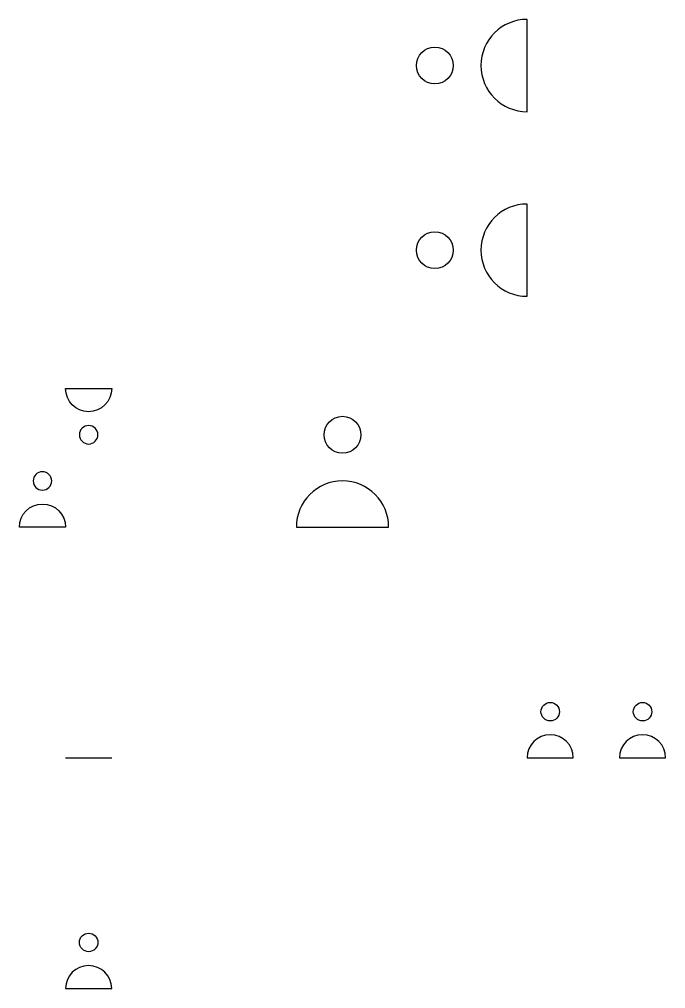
# Model space of a CAD drawing. Extents: x -10 to 130, y -50 to 160.
import ezdxf

# ---------------------------------------------------------------- set-up
doc = ezdxf.new("R2010")
doc.units = 0
doc.header["$MEASUREMENT"] = 0
doc.layers.add('FURNITURE', color=1, linetype='Continuous')

# ---------------------------------------------------------------- blocks, each defined once
blk = doc.blocks.new('CHAIR')
at = {"color": 0}
blk.add_line((0, 0), (10, 0), dxfattribs=at)
at = {"color": 5}
blk.add_circle((5, 10), 2, dxfattribs=at)
at = {"layer": 'FURNITURE'}
blk.add_arc((5, 0), 5, 0, 180, dxfattribs=at)
blk = doc.blocks.new('PAIR')
for p in [(0, 0), (20, 0)]:
    blk.add_blockref('CHAIR', p)

msp = doc.modelspace()

# ---------------------------------------------------------------- linework, layer by layer
msp.add_line((0, 0), (10, 0))

# ---------------------------------------------------------------- block references
at = {"yscale": -1}
msp.add_blockref('CHAIR', (0, 80), dxfattribs=at)
at = {"xscale": 2, "yscale": 2, "zscale": 2}
msp.add_blockref('CHAIR', (50, 50), dxfattribs=at)
at = {"yscale": -1, "rotation": 180}
msp.add_blockref('CHAIR', (0, 50), dxfattribs=at)
for name, p in [('PAIR', (100, 0)), ('CHAIR', (0, -50))]:
    msp.add_blockref(name, p)
at = {"layer": 'FURNITURE', "color": 3, "xscale": 2, "yscale": 2, "zscale": 2, "rotation": 90}
msp.add_blockref('PAIR', (100, 100), dxfattribs=at)

doc.saveas('drawing.dxf')
